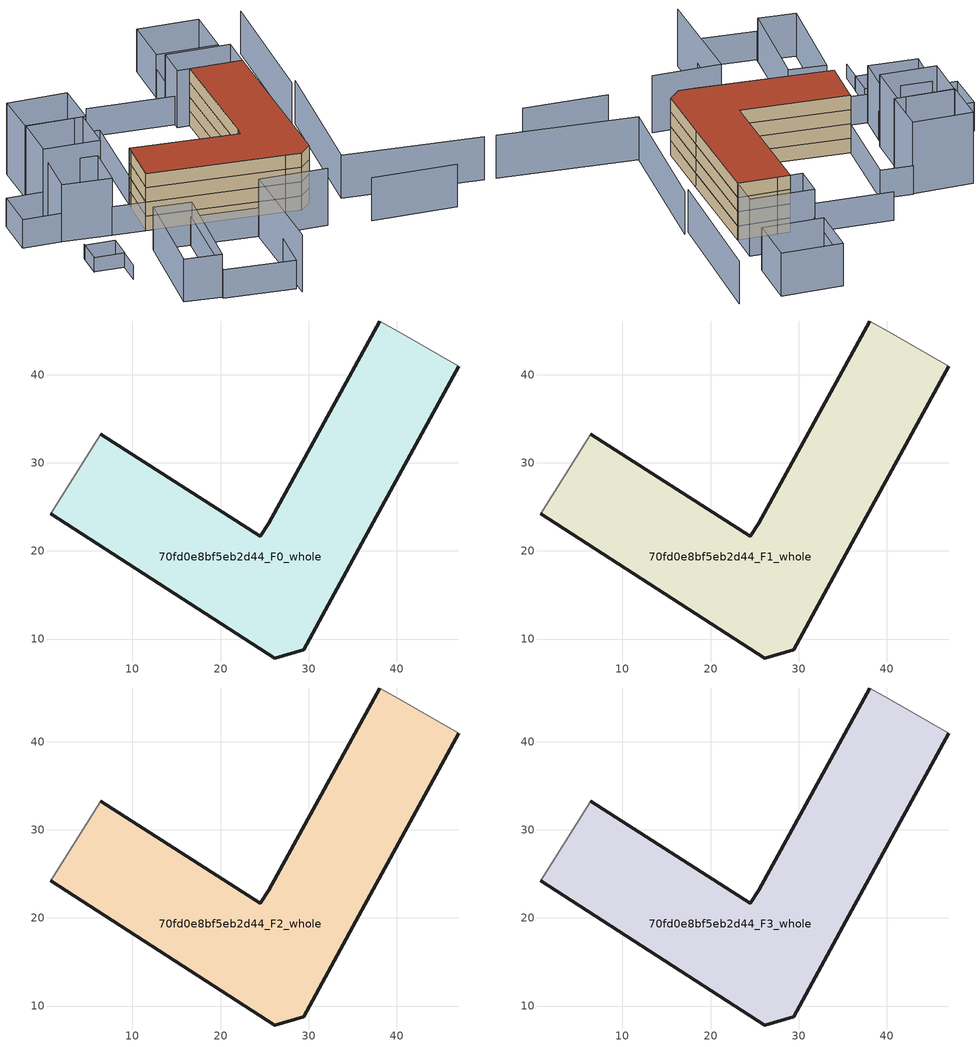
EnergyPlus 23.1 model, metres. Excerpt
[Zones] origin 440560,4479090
70fd0e8bf5eb2d44_F0_whole
 floor ground (EU_floor_Construction): 47.07,40.96 36.06,20.88 29.42,8.77 26.16,7.85 23.58,9.49 0.7,24.22 6.02,32.62 6.42,33.27 24.49,21.66 25.49,23.16 38.06,46.11 40.25,44.88 z0
 wall outside (EU_wall_Construction): 38.06,46.11 25.49,23.16 24.49,21.66 6.42,33.27 / 0.7,24.22 23.58,9.49 26.16,7.85 29.42,8.77 36.06,20.88 47.07,40.96 z0:3
 wall adiabatic (EU_wall_Construction): 47.07,40.96 40.25,44.88 38.06,46.11 / 6.42,33.27 6.02,32.62 0.7,24.22 z0:3
70fd0e8bf5eb2d44_F1_whole
 floor to 70fd0e8bf5eb2d44_F0_whole (EU_floor_Construction): 47.07,40.96 36.06,20.88 29.42,8.77 26.16,7.85 23.58,9.49 0.7,24.22 6.02,32.62 6.42,33.27 24.49,21.66 25.49,23.16 38.06,46.11 40.25,44.88 z3
 wall outside (EU_wall_Construction): 38.06,46.11 25.49,23.16 24.49,21.66 6.42,33.27 / 0.7,24.22 23.58,9.49 26.16,7.85 29.42,8.77 36.06,20.88 47.07,40.96 z3:6
 wall adiabatic (EU_wall_Construction): 47.07,40.96 40.25,44.88 38.06,46.11 / 6.42,33.27 6.02,32.62 0.7,24.22 z3:6
70fd0e8bf5eb2d44_F2_whole
 floor to 70fd0e8bf5eb2d44_F1_whole (EU_floor_Construction): 47.07,40.96 36.06,20.88 29.42,8.77 26.16,7.85 23.58,9.49 0.7,24.22 6.02,32.62 6.42,33.27 24.49,21.66 25.49,23.16 38.06,46.11 40.25,44.88 z6
 wall outside (EU_wall_Construction): 38.06,46.11 25.49,23.16 24.49,21.66 6.42,33.27 / 0.7,24.22 23.58,9.49 26.16,7.85 29.42,8.77 36.06,20.88 47.07,40.96 z6:9
 wall adiabatic (EU_wall_Construction): 47.07,40.96 40.25,44.88 38.06,46.11 / 6.42,33.27 6.02,32.62 0.7,24.22 z6:9
70fd0e8bf5eb2d44_F3_whole
 floor to 70fd0e8bf5eb2d44_F2_whole (EU_floor_Construction): 47.07,40.96 36.06,20.88 29.42,8.77 26.16,7.85 23.58,9.49 0.7,24.22 6.02,32.62 6.42,33.27 24.49,21.66 25.49,23.16 38.06,46.11 40.25,44.88 z9
 wall outside (EU_wall_Construction): 38.06,46.11 25.49,23.16 24.49,21.66 6.42,33.27 / 0.7,24.22 23.58,9.49 26.16,7.85 29.42,8.77 36.06,20.88 47.07,40.96 z9:12
 wall adiabatic (EU_wall_Construction): 47.07,40.96 40.25,44.88 38.06,46.11 / 6.42,33.27 6.02,32.62 0.7,24.22 z9:12
 roof outside (EU_roof_Construction): 36.06,20.88 47.07,40.96 40.25,44.88 38.06,46.11 25.49,23.16 24.49,21.66 6.42,33.27 6.02,32.62 0.7,24.22 23.58,9.49 26.16,7.85 29.42,8.77 z12
shading: 1.44,-14.07 12.89,6.76 / 12.89,6.76 24.84,0.19 / -4.72,27.7 -13.01,32.92 / -13.01,32.92 -7.94,40.97 / -7.94,40.97 0.35,35.75 / 0.35,35.75 -4.72,27.7 / 47.07,40.96 35.93,47.34 / 35.93,47.34 39.34,53.3 / 39.34,53.3 50.48,46.92 / 50.48,46.92 47.07,40.96 z0:12; 48.27,67.69 36.6,48.46 / 36.6,48.46 21.74,57.48 / 1.79,13.98 13.7,6.29 / 13.7,6.29 1.61,-12.41 / 1.61,-12.41 -10.29,-4.72 / -10.29,-4.72 1.79,13.98 / 16.92,49.82 0.7,24.22 / 0.7,24.22 -4.76,27.68 / -4.76,27.68 11.46,53.28 / 11.46,53.28 16.92,49.82 / -15.35,44.77 -8.06,40.78 / -8.06,40.78 -12.48,32.72 / -12.48,32.72 -19.77,36.71 / -19.77,36.71 -15.35,44.77 z0:6; 31.66,-4.74 46.31,-13.07 / 57.93,-9.54 34.69,5.44 / 34.69,5.44 51.75,31.9 / 50.75,31.84 66.18,58.18 / 2.02,13.9 -10.01,-4.29 / -10.01,-4.29 -16.21,-0.19 / -16.21,-0.19 -4.18,18.01 / -4.18,18.01 2.02,13.9 / 53.27,52.31 42.56,58.32 / 42.56,58.32 47.93,67.89 / 47.93,67.89 58.64,61.87 / 58.64,61.87 53.27,52.31 z0:9; -13.02,17.48 -15.62,12.89 / -15.36,25.3 -18.15,20.35 / -12.96,17.41 -18.17,20.39 / -18.17,20.39 -15.51,25.04 / -15.51,25.04 -10.3,22.05 / -10.3,22.05 -12.96,17.41 z0:3; -3.9,49.98 5.88,44.38 / 5.88,44.38 0.87,35.62 / 0.87,35.62 -8.91,41.22 / -8.91,41.22 -3.9,49.98 / 0.72,58.73 11.27,52.95 / 11.27,52.95 6.43,44.12 / 6.43,44.12 -4.12,49.91 / -4.12,49.91 0.72,58.73 z0:15
[Building]
EU S2 Campaign: North Axis=0; Terrain=City; Solar Distribution=FullExterior
[Site:Location]
Madrid: Latitude=40.5; Longitude=-3.5; Time Zone=1; Elevation=609
[SizingPeriod:WeatherFileDays]
AnnualSizingPeriod: Begin Month=1; Begin Day of Month=1; End Month=12; End Day of Month=31; Day of Week for Start Day=Monday; Use Weather File Daylight Saving Period=No; Use Weather File Rain and Snow Indicators=No
[MATERIAL]
EU_InternalMass_Material: Roughness=MediumRough; Thickness=0.1; Conductivity=1; Density=1800; Specific Heat=900; Thermal Absorptance=0.9; Solar Absorptance=0.7; Visible Absorptance=0.7
[MATERIAL:NOMASS] Roughness=MediumRough; Thermal Absorptance=0.9; Solar Absorptance=0.7; Visible Absorptance=0.7
Name | Thermal Resistance
EU_wall_NoMass | 1.60022
EU_roof_NoMass | 1.57597
EU_floor_NoMass | 0.470652
[CONSTRUCTION]
EU_wall_Construction: EU_wall_NoMass
EU_roof_Construction: EU_roof_NoMass
EU_floor_Construction: EU_floor_NoMass
EU_InternalMass_Construction: EU_InternalMass_Material
[ZONE] Type=1; Multiplier=1; Ceiling Height=autocalculate; Volume=1910.17; Floor Area=autocalculate; Part of Total Floor Area=Yes
70fd0e8bf5eb2d44_F0_whole; 70fd0e8bf5eb2d44_F1_whole; 70fd0e8bf5eb2d44_F2_whole; 70fd0e8bf5eb2d44_F3_whole
[INTERNALMASS] Construction=EU_InternalMass_Construction; Surface Area=636.722
Name | Zone or ZoneList
70fd0e8bf5eb2d44_F0_whole_EU_InternalMass | 70fd0e8bf5eb2d44_F0_whole
70fd0e8bf5eb2d44_F1_whole_EU_InternalMass | 70fd0e8bf5eb2d44_F1_whole
70fd0e8bf5eb2d44_F2_whole_EU_InternalMass | 70fd0e8bf5eb2d44_F2_whole
70fd0e8bf5eb2d44_F3_whole_EU_InternalMass | 70fd0e8bf5eb2d44_F3_whole
[OTHEREQUIPMENT] Fuel Type=Electricity; Design Level Calculation Method=Watts/Area; Power per Zone Floor Area=1; Fraction Latent=0; Fraction Radiant=0; Fraction Lost=0; Carbon Dioxide Generation Rate=0; EndUse Subcategory=EU_Step8_InternalGains
Name | Zone or ZoneList or Space or SpaceList | Schedule
EU_Step8_InternalGain_70fd0e8bf5eb2d44_F0_whole_f000 | 70fd0e8bf5eb2d44_F0_whole | EU_Step8_GainSchedule_70fd0e8bf5eb2d44_F0_whole_f000
EU_Step8_InternalGain_70fd0e8bf5eb2d44_F1_whole_f000 | 70fd0e8bf5eb2d44_F1_whole | EU_Step8_GainSchedule_70fd0e8bf5eb2d44_F1_whole_f000
EU_Step8_InternalGain_70fd0e8bf5eb2d44_F2_whole_f000 | 70fd0e8bf5eb2d44_F2_whole | EU_Step8_GainSchedule_70fd0e8bf5eb2d44_F2_whole_f000
EU_Step8_InternalGain_70fd0e8bf5eb2d44_F3_whole_f000 | 70fd0e8bf5eb2d44_F3_whole | EU_Step8_GainSchedule_70fd0e8bf5eb2d44_F3_whole_f000
[ZONEVENTILATION:DESIGNFLOWRATE] Schedule=EU_AlwaysOn; Design Flow Rate Calculation Method=AirChanges/Hour; Air Changes per Hour=0.480704; Ventilation Type=Natural; Fan Pressure Rise=0; Fan Total Efficiency=1; Constant Term Coefficient=1; Temperature Term Coefficient=0; Velocity Term Coefficient=0; Velocity Squared Term Coefficient=0; Minimum Indoor Temperature=-100; Maximum Indoor Temperature=100; Delta Temperature=-100; Minimum Outdoor Temperature=-100; Maximum Outdoor Temperature=100; Maximum Wind Speed=40
Name | Zone or ZoneList or Space or SpaceList
EU_ConstantAir_70fd0e8bf5eb2d44_F0_whole | 70fd0e8bf5eb2d44_F0_whole
EU_ConstantAir_70fd0e8bf5eb2d44_F1_whole | 70fd0e8bf5eb2d44_F1_whole
EU_ConstantAir_70fd0e8bf5eb2d44_F2_whole | 70fd0e8bf5eb2d44_F2_whole
EU_ConstantAir_70fd0e8bf5eb2d44_F3_whole | 70fd0e8bf5eb2d44_F3_whole
[HVACTEMPLATE:THERMOSTAT] Constant Heating Setpoint=20; Constant Cooling Setpoint=50
EU_HeatOnly_70fd0e8bf5eb2d44_F0_whole; EU_HeatOnly_70fd0e8bf5eb2d44_F1_whole; EU_HeatOnly_70fd0e8bf5eb2d44_F2_whole; EU_HeatOnly_70fd0e8bf5eb2d44_F3_whole
[HVACTEMPLATE:ZONE:IDEALLOADSAIRSYSTEM] System Availability Schedule=EU_AlwaysOn; Maximum Heating Supply Air Temperature=50; Minimum Cooling Supply Air Temperature=13; Maximum Heating Supply Air Humidity Ratio=0.0156; Minimum Cooling Supply Air Humidity Ratio=0.0077; Heating Limit=NoLimit; Cooling Limit=NoLimit; Heating Availability Schedule=EU_AlwaysOn; Cooling Availability Schedule=EU_CoolingOff; Dehumidification Control Type=ConstantSensibleHeatRatio; Cooling Sensible Heat Ratio=0.7; Dehumidification Setpoint=60; Humidification Control Type=None; Humidification Setpoint=30; Outdoor Air Method=None; Outdoor Air Flow Rate per Person=0.00944; Outdoor Air Flow Rate per Zone Floor Area=0; Outdoor Air Flow Rate per Zone=0; Demand Controlled Ventilation Type=None; Outdoor Air Economizer Type=NoEconomizer; Heat Recovery Type=None; Sensible Heat Recovery Effectiveness=0.7; Latent Heat Recovery Effectiveness=0.65
Name | Template Thermostat
70fd0e8bf5eb2d44_F0_whole | EU_HeatOnly_70fd0e8bf5eb2d44_F0_whole
70fd0e8bf5eb2d44_F1_whole | EU_HeatOnly_70fd0e8bf5eb2d44_F1_whole
70fd0e8bf5eb2d44_F2_whole | EU_HeatOnly_70fd0e8bf5eb2d44_F2_whole
70fd0e8bf5eb2d44_F3_whole | EU_HeatOnly_70fd0e8bf5eb2d44_F3_whole
[SIZING:ZONE] Zone Cooling Design Supply Air Temperature Input Method=SupplyAirTemperature; Zone Cooling Design Supply Air Temperature=13; Zone Heating Design Supply Air Temperature Input Method=SupplyAirTemperature; Zone Heating Design Supply Air Temperature=50; Zone Cooling Design Supply Air Humidity Ratio=0.008; Zone Heating Design Supply Air Humidity Ratio=0.008; Cooling Design Air Flow Method=DesignDay; Cooling Design Air Flow Rate=0; Cooling Minimum Air Flow per Zone Floor Area=0.000762; Cooling Minimum Air Flow=0; Cooling Minimum Air Flow Fraction=0.2; Heating Design Air Flow Method=DesignDay; Heating Design Air Flow Rate=0; Heating Maximum Air Flow per Zone Floor Area=0.002032; Heating Maximum Air Flow=0.141576; Heating Maximum Air Flow Fraction=0.3; Account for Dedicated Outdoor Air System=No; Dedicated Outdoor Air System Control Strategy=NeutralSupplyAir; Dedicated Outdoor Air Low Setpoint Temperature for Design=autosize; Dedicated Outdoor Air High Setpoint Temperature for Design=autosize; Zone Load Sizing Method=Sensible Load Only No Latent Load; Zone Latent Cooling Design Supply Air Humidity Ratio Input Method=HumidityRatioDifference; Zone Cooling Design Supply Air Humidity Ratio Difference=0.005; Zone Latent Heating Design Supply Air Humidity Ratio Input Method=HumidityRatioDifference; Zone Humidification Design Supply Air Humidity Ratio Difference=0.005
70fd0e8bf5eb2d44_F0_whole; 70fd0e8bf5eb2d44_F1_whole; 70fd0e8bf5eb2d44_F2_whole; 70fd0e8bf5eb2d44_F3_whole
[SCHEDULE:CONSTANT]
Name | Hourly Value
EU_AlwaysOn | 1
EU_CoolingOff | 0
[SCHEDULE:FILE] Column Number=1; Rows to Skip at Top=0; Number of Hours of Data=8760; Column Separator=Comma; Interpolate to Timestep=No; Minutes per Item=60; Adjust Schedule for Daylight Savings=Yes
Name | File
EU_Step8_GainSchedule_70fd0e8bf5eb2d44_F0_whole_f000 | ../../schedules/70fd0e8bf5eb2d44/70fd0e8bf5eb2d44_F0_whole_f000_gain.csv
EU_Step8_GainSchedule_70fd0e8bf5eb2d44_F1_whole_f000 | ../../schedules/70fd0e8bf5eb2d44/70fd0e8bf5eb2d44_F1_whole_f000_gain.csv
EU_Step8_GainSchedule_70fd0e8bf5eb2d44_F2_whole_f000 | ../../schedules/70fd0e8bf5eb2d44/70fd0e8bf5eb2d44_F2_whole_f000_gain.csv
EU_Step8_GainSchedule_70fd0e8bf5eb2d44_F3_whole_f000 | ../../schedules/70fd0e8bf5eb2d44/70fd0e8bf5eb2d44_F3_whole_f000_gain.csv
